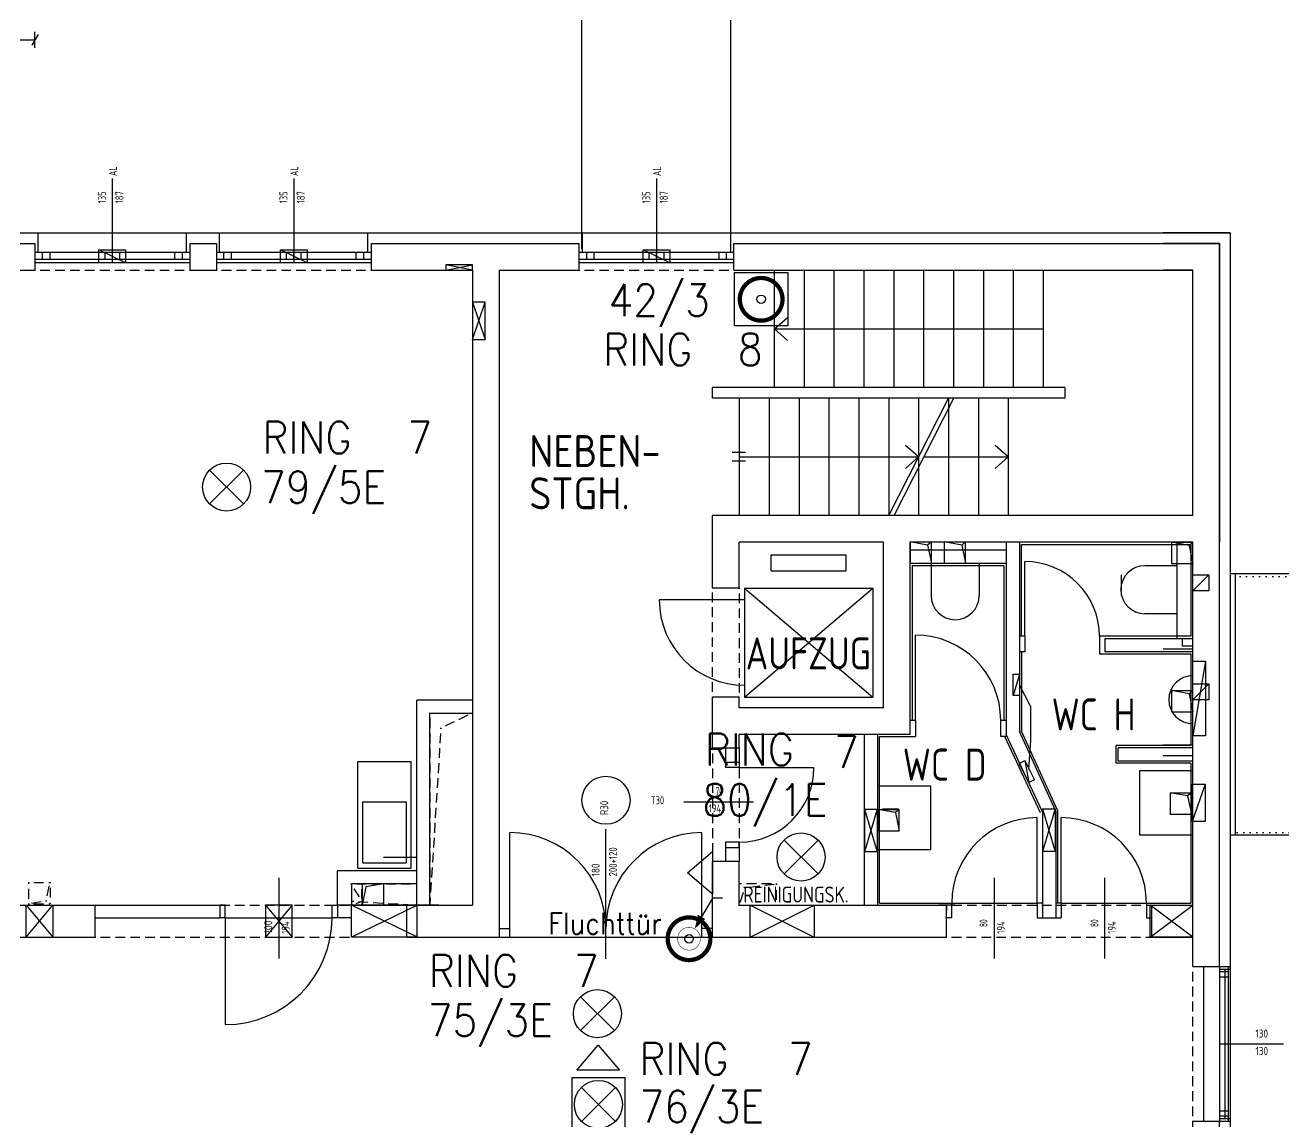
# Model space of a CAD drawing. Extents: x -85 to 7936, y -77 to 3090.
# Drawn here: x 3336 to 4515, y 677 to 1705 of the extents above; entities that cross this region are included whole.
import ezdxf
from ezdxf.enums import TextEntityAlignment as Align

# ---------------------------------------------------------------- set-up
doc = ezdxf.new("R2010")
doc.units = 0
doc.header["$LTSCALE"] = 120
for name, pattern in [('LIGHT', [1000.1, 1000, 0.1]), ('Y$0$ACHSE', [0.115, 0, -0.04, 0.075, 0]), ('Y$0$PUNKT_1MM', [0.05, 0, -0.05]), ('Z$0$PUNKT_1MM', [0.05, 0, -0.05])]:
    doc.linetypes.add(name, pattern=pattern)
doc.layers.get('0').update_dxf_attribs({"linetype": 'CONTINUOUS'})
for name, color, linetype in [('LI-21', 7, 'CONTINUOUS'), ('SECO-BRAND', 240, 'CONTINUOUS'), ('SECO-BRAND_LOOP', 81, 'CONTINUOUS')]:
    doc.layers.add(name, color=color, linetype=linetype)
doc.styles.add('ROMANS', font='romans.shx', dxfattribs={"width": 0.9})
doc.styles.add('SMALL', font='ISO.SHX', dxfattribs={"height": 12.5})

# ---------------------------------------------------------------- blocks, each defined once
blk = doc.blocks.new('DL45')
at = {"color": 7}
blk.add_circle((0, 0), 22.5, dxfattribs=at)
blk = doc.blocks.new('SecoS-anschluss steuerung')
blk.add_lwpolyline([(0.315, 0.379), (0.219, 0.379), (0.118, 0.205)])
blk.add_lwpolyline([(0.055, 0.095, 0, 0.08, 0), (0.118, 0.205, 0.1, 0.1, 0)], format="xyseb")
at = {"const_width": 0.4}
for points in [[(-0.02, 0, -1), (0.02, 0, 0.956007)], [(-0.02, 0, 1), (0.02, 0, -0.956007)]]:
    blk.add_lwpolyline(points, format="xyb", dxfattribs=at)
at = {"const_width": 0.00445}
blk.add_lwpolyline([(-0.107, 0, 1), (0.107, 0, 1)], format="xyb", close=True, dxfattribs=at)
blk.add_circle((0, 0), 0.04)
at = {"style": 'ROMANS', "width": 0.9, "flags": 1}
for tag, p in [('PRODUKT_1', (-0.344, -0.029)), ('PRODUKT_2', (-0.344, -0.479)), ('TECHNIK', (-0.344, -0.931)), ('SECOPOS', (-0.344, -1.393))]:
    blk.add_attdef(tag, text='', height=0.3, dxfattribs=at).set_placement(p, align=Align.RIGHT)
at = {"color": 81, "style": 'ROMANS', "width": 0.9}
for tag, p in [('MELDERNUMMER', (0.33, -0.013)), ('LINE_1', (0.33, -0.461)), ('LINE_2', (0.33, -0.913)), ('ZUSATZTEXT', (0.33, -1.358))]:
    blk.add_attdef(tag, p, '', height=0.3, dxfattribs=at)
at = {"layer": 'SECO-BRAND_LOOP', "color": 7, "style": 'ROMANS', "width": 0.8}
for tag, p, flags in [('RING', (0.33, 0.436), 9), ('RINGNUMMER', (1.294, 0.436), 1)]:
    blk.add_attdef(tag, p, '', height=0.3, dxfattribs=dict(at, flags=flags))
blk = doc.blocks.new('SecoS-dkm')
blk.add_lwpolyline([(-0.25, 0.25), (0.25, 0.25), (0.25, -0.25), (-0.25, -0.25)], close=True)
at = {"const_width": 0.4}
for points in [[(-0.02, 0, -1), (0.02, 0, 0.956007)], [(-0.02, 0, 1), (0.02, 0, -0.956007)]]:
    blk.add_lwpolyline(points, format="xyb", dxfattribs=at)
blk.add_circle((0, 0), 0.04)
at = {"style": 'ROMANS', "width": 0.9, "flags": 1}
for tag, p in [('PRODUKT_1', (-0.344, -0.147)), ('PRODUKT_2', (-0.344, -0.597)), ('TECHNIK', (-0.344, -1.049)), ('SECOPOS', (-0.344, -1.511))]:
    blk.add_attdef(tag, text='', height=0.3, dxfattribs=at).set_placement(p, align=Align.RIGHT)
at = {"color": 81, "style": 'ROMANS', "width": 0.9}
for tag, p in [('MELDERNUMMER', (0.33, -0.131)), ('LINE_1', (0.33, -0.579)), ('LINE_2', (0.33, -1.031)), ('ZUSATZTEXT', (0.33, -1.476))]:
    blk.add_attdef(tag, p, '', height=0.3, dxfattribs=at)
at = {"layer": 'SECO-BRAND_LOOP', "color": 7, "style": 'ROMANS', "width": 0.8, "flags": 8}
blk.add_attdef('RING', (0.33, 0.317), '', height=0.3, dxfattribs=at)
at = {"layer": 'SECO-BRAND_LOOP', "color": 7, "style": 'ROMANS', "width": 0.8}
blk.add_attdef('RINGNUMMER', (1.294, 0.317), '', height=0.3, dxfattribs=at)
blk = doc.blocks.new('SecoS-indikator o mg')
blk.add_lwpolyline([(0.2, 0), (-0.2, 0), (0, 0.234)], close=True)
at = {"color": 81, "style": 'ROMANS', "width": 0.9, "flags": 1}
blk.add_attdef('MELDERNUMMER', (0.219, 0.425), '', height=0.3, dxfattribs=at)
at = {"style": 'ROMANS', "width": 0.9, "flags": 1}
for tag, p in [('PRODUKT_1', (-0.267, -0.029)), ('PRODUKT_2', (-0.267, -0.479)), ('TECHNIK', (-0.267, -0.931)), ('SECOPOS', (-0.267, -1.393))]:
    blk.add_attdef(tag, text='', height=0.3, dxfattribs=at).set_placement(p, align=Align.RIGHT)
at = {"color": 81, "style": 'ROMANS', "width": 0.9}
for tag, p in [('LINE_1', (0.219, -0.023)), ('LINE_2', (0.219, -0.475)), ('ZUSATZTEXT', (0.219, -0.92))]:
    blk.add_attdef(tag, p, '', height=0.3, dxfattribs=at)
at = {"layer": 'SECO-BRAND_LOOP', "color": 7, "style": 'ROMANS', "width": 0.8}
for tag, p, flags in [('RING', (0.219, 0.874), 9), ('RINGNUMMER', (1.183, 0.874), 1)]:
    blk.add_attdef(tag, p, '', height=0.3, dxfattribs=dict(at, flags=flags))
blk = doc.blocks.new('SecoS-opt')
for p, q in [((0.159, 0.159), (-0.159, -0.159)), ((-0.159, 0.159), (0.159, -0.159))]:
    blk.add_line(p, q)
blk.add_circle((0, 0), 0.225)
at = {"style": 'ROMANS', "width": 0.9, "flags": 1}
for tag, p in [('PRODUKT_1', (-0.344, -0.147)), ('PRODUKT_2', (-0.344, -0.597)), ('TECHNIK', (-0.344, -1.049)), ('SECOPOS', (-0.344, -1.511))]:
    blk.add_attdef(tag, text='', height=0.3, dxfattribs=at).set_placement(p, align=Align.RIGHT)
at = {"color": 81, "style": 'ROMANS', "width": 0.9}
for tag, p in [('MELDERNUMMER', (0.33, -0.131)), ('LINE_1', (0.33, -0.989)), ('LINE_2', (0.33, -1.441)), ('ZUSATZTEXT', (0.33, -1.886))]:
    blk.add_attdef(tag, p, '', height=0.3, dxfattribs=at)
at = {"layer": 'SECO-BRAND_LOOP', "color": 7, "style": 'ROMANS', "width": 0.8, "flags": 8}
blk.add_attdef('RING', (0.33, -0.579), '', height=0.3, dxfattribs=at)
at = {"layer": 'SECO-BRAND_LOOP', "color": 7, "style": 'ROMANS', "width": 0.8}
blk.add_attdef('RINGNUMMER', (1.294, -0.579), '', height=0.3, dxfattribs=at)
blk = doc.blocks.new('SecoS-opt zwdi')
for p, q in [((0.159, 0.159), (-0.159, -0.159)), ((-0.159, 0.159), (0.159, -0.159))]:
    blk.add_line(p, q)
for points in [[(-0.201, 0.32), (-0.001, 0.555), (0.199, 0.32)], [(0.25, 0.25), (-0.25, 0.25), (-0.25, -0.25), (0.25, -0.25)]]:
    blk.add_lwpolyline(points, close=True)
blk.add_circle((0, 0), 0.225)
at = {"style": 'ROMANS', "width": 0.9, "flags": 1}
for tag, p in [('PRODUKT_1', (-0.344, -0.147)), ('PRODUKT_2', (-0.344, -0.597)), ('TECHNIK', (-0.344, -1.049)), ('SECOPOS', (-0.344, -1.511))]:
    blk.add_attdef(tag, text='', height=0.3, dxfattribs=at).set_placement(p, align=Align.RIGHT)
at = {"color": 81, "style": 'ROMANS', "width": 0.9}
for tag, p in [('MELDERNUMMER', (0.33, -0.131)), ('LINE_1', (0.33, -0.579)), ('LINE_2', (0.33, -1.031)), ('ZUSATZTEXT', (0.33, -1.476))]:
    blk.add_attdef(tag, p, '', height=0.3, dxfattribs=at)
at = {"layer": 'SECO-BRAND_LOOP', "color": 7, "style": 'ROMANS', "width": 0.8, "flags": 8}
blk.add_attdef('RING', (0.33, 0.317), '', height=0.3, dxfattribs=at)
at = {"layer": 'SECO-BRAND_LOOP', "color": 7, "style": 'ROMANS', "width": 0.8}
blk.add_attdef('RINGNUMMER', (1.294, 0.317), '', height=0.3, dxfattribs=at)

msp = doc.modelspace()

# ---------------------------------------------------------------- linework, layer by layer
at = {"color": 252, "linetype": 'Continuous'}
for p, q in [((3857.5, 1495), (3857.5, 3090)), ((3997, 1510), (3997, 2529.8)), ((3320, 1690.8), (3345, 1690.8)), ((3347.9, 1695.8), (3342.1, 1685.8)), ((3345, 1683.3), (3345, 1698.3)), ((3417.5, 1560.8), (3417.5, 1482)), ((3587.5, 1560.8), (3587.5, 1482)), ((3927.5, 1560.8), (3927.5, 1482)), ((947.5, 1510), (4465, 1510)), ((3348, 1492), (3348, 1510)), ((3487, 1492), (3487, 1510)), ((3518, 1492), (3518, 1510)), ((3657, 1492), (3657, 1510)), ((3858, 1492), (3858, 1510)), ((3997, 1492), (3997, 1510)), ((4465, 1510), (4402.3, 1510)), ((4465, 1510), (4465, 197)), ((4465, 1510), (4465, -10)), ((3320, 1500), (3345, 1500)), ((3345, 1500), (3345, 1475)), ((3490, 1500), (3490, 1475)), ((3490, 1500), (3515, 1500)), ((3515, 1500), (3515, 1475)), ((3660, 1500), (3855, 1500)), ((3660, 1500), (3660, 1475)), ((3855, 1475), (3855, 1500)), ((4000, 1500), (4455, 1500)), ((4000, 1475), (4000, 1500)), ((4455, 1500), (4402.3, 1500)), ((4455, 822.5), (4455, 1500)), ((4455, 1500), (4455, 1220)), ((4455, 822.5), (4455, 1500)), ((4455, 1500), (4455, 1220)), ((3345.2, 1492), (3490.2, 1492)), ((3352.2, 1485), (3352.2, 1492)), ((3359.2, 1485), (3359.2, 1492)), ((3430, 1482), (3405, 1494)), ((3405, 1482), (3405, 1494)), ((3405, 1494), (3430, 1494)), ((3405, 1494), (3430, 1494)), ((3410.7, 1485), (3410.7, 1492)), ((3417.7, 1485), (3417.7, 1492)), ((3424.7, 1485), (3424.7, 1492)), ((3430, 1494), (3430, 1482)), ((3430, 1494), (3430, 1482)), ((3476.2, 1485), (3476.2, 1492)), ((3483.2, 1485), (3483.2, 1492)), ((3515.1, 1492), (3660.1, 1492)), ((3522.1, 1485), (3522.1, 1492)), ((3529.1, 1485), (3529.1, 1492)), ((3600, 1482), (3575, 1494)), ((3575, 1482), (3575, 1494)), ((3575, 1494), (3600, 1494)), ((3575, 1494), (3600, 1494)), ((3580.6, 1485), (3580.6, 1492)), ((3587.6, 1485), (3587.6, 1492)), ((3594.6, 1485), (3594.6, 1492)), ((3600, 1494), (3600, 1482)), ((3600, 1494), (3600, 1482)), ((3646.1, 1485), (3646.1, 1492)), ((3653.1, 1485), (3653.1, 1492)), ((3855, 1492), (4000, 1492)), ((3862, 1485), (3862, 1492)), ((3869, 1485), (3869, 1492)), ((3940, 1482), (3915, 1494)), ((3915, 1482), (3915, 1494)), ((3915, 1494), (3940, 1494)), ((3915, 1494), (3940, 1494)), ((3920.5, 1485), (3920.5, 1492)), ((3927.5, 1485), (3927.5, 1492)), ((3934.5, 1485), (3934.5, 1492)), ((3940, 1494), (3940, 1482)), ((3940, 1494), (3940, 1482)), ((3986, 1485), (3986, 1492)), ((3993, 1485), (3993, 1492)), ((3320, 1475), (3345, 1475)), ((3490.2, 1485), (3345.2, 1485)), ((3490.2, 1482), (3345.2, 1482)), ((3430, 1482), (3405, 1482)), ((3490, 1475), (3515, 1475)), ((3660.1, 1485), (3515.1, 1485)), ((3660.1, 1482), (3515.1, 1482)), ((3600, 1482), (3575, 1482)), ((3660, 1475), (3755, 1475)), ((3755, 1475), (3730, 1480)), ((3730, 1475), (3755, 1480)), ((3755, 1480), (3730, 1480)), ((3730, 1480), (3730, 1475)), ((3730, 1475), (3755, 1475)), ((3755, 1475), (3755, 1480)), ((3755, 1475), (3755, 880)), ((3780, 1475), (3780, 850)), ((3780, 1475), (3855, 1475)), ((4000, 1485), (3855, 1485)), ((4000, 1482), (3855, 1482)), ((3940, 1482), (3915, 1482)), ((4000, 1475), (4430, 1475)), ((4038, 1365), (4038, 1475)), ((4066, 1365), (4066, 1475)), ((4094, 1365), (4094, 1475)), ((4122, 1365), (4122, 1475)), ((4150, 1365), (4150, 1475)), ((4178, 1365), (4178, 1475)), ((4206, 1365), (4206, 1475)), ((4234, 1365), (4234, 1475)), ((4262, 1365), (4262, 1475)), ((4290, 1365), (4290, 1475)), ((4430, 1475), (4402.3, 1475)), ((4430, 1245), (4430, 1475)), ((4430, 1245), (4430, 1475)), ((3755, 1410), (3767, 1445)), ((3755, 1445), (3767, 1410)), ((3767, 1445), (3755, 1445)), ((3755, 1445), (3755, 1410)), ((3767, 1410), (3767, 1445)), ((4038, 1420), (4050.3, 1430.8)), ((4038, 1420), (4290, 1420)), ((4038, 1420), (4050.3, 1409.2)), ((3755, 1410), (3767, 1410)), ((4310, 1365), (3980, 1365)), ((3980, 1355), (3980, 1365)), ((4310, 1365), (4310, 1355)), ((4310, 1355), (3980, 1355)), ((4005, 1355), (4005, 1245)), ((4033, 1355), (4033, 1245)), ((4061, 1355), (4061, 1245)), ((4089, 1355), (4089, 1245)), ((4117, 1355), (4117, 1245)), ((4145, 1355), (4145, 1245)), ((4145, 1245), (4201, 1355)), ((4150, 1245), (4206, 1355)), ((4173, 1355), (4173, 1245)), ((4201, 1355), (4201, 1245)), ((4229, 1355), (4229, 1245)), ((4257, 1355), (4257, 1245)), ((4173, 1300), (4160.7, 1310.8)), ((4257, 1300), (4244.7, 1310.8)), ((4010.7, 1304.1), (3998.2, 1304.1)), ((4005, 1300), (4173, 1300)), ((4173, 1300), (4160.7, 1289.2)), ((4178, 1300), (4257, 1300)), ((4257, 1300), (4244.7, 1289.2)), ((4010.7, 1295.9), (3998.2, 1295.9)), ((4430, 1245), (3980, 1245)), ((3980, 1177), (3980, 1245)), ((4430, 1245), (4402.3, 1245)), ((4140, 1220), (4005, 1220)), ((4005, 1177), (4005, 1220)), ((4140, 1065), (4140, 1220)), ((4165, 1220.3), (4165, 1200.3)), ((4181.4, 1217.4), (4165, 1220.3)), ((4165, 1220.3), (4185, 1220.3)), ((4165, 1040), (4165, 1220)), ((4430, 1220), (4165, 1220)), ((4185, 1220.3), (4181.4, 1217.4)), ((4185, 1220.3), (4181.4, 1217.4)), ((4181.4, 1217.4), (4185, 1200.3)), ((4185, 1200.3), (4185, 1220.3)), ((4185, 1200.3), (4185, 1220.3)), ((4197, 1220.3), (4197, 1200.3)), ((4213.4, 1217.4), (4197, 1220.3)), ((4197, 1220.3), (4217, 1220.3)), ((4217, 1220.3), (4213.4, 1217.4)), ((4217, 1220.3), (4213.4, 1217.4)), ((4213.4, 1217.4), (4217, 1200.3)), ((4217, 1200.3), (4217, 1220.3)), ((4217, 1200.3), (4217, 1220.3)), ((4255, 1220), (4255, 1040)), ((4267.5, 1220), (4267.5, 1042.6)), ((4269.5, 1218), (4428, 1218)), ((4269.5, 1132), (4269.5, 1218)), ((4430, 1220), (4402.3, 1220)), ((4426.4, 1217.1), (4410, 1220)), ((4410, 1220), (4430, 1220)), ((4410, 1220), (4410, 1200)), ((4415, 1220), (4415, 1130)), ((4430, 1220), (4426.4, 1217.1)), ((4430, 1220), (4426.4, 1217.1)), ((4426.4, 1217.1), (4430, 1200)), ((4428, 1218), (4428, 1132)), ((4430, 880), (4430, 1220)), ((4430, 880), (4430, 1220)), ((4430, 1200), (4430, 1220)), ((4430, 1200), (4430, 1220)), ((4034.8, 1208.1), (4105.2, 1208.1)), ((4034.8, 1193.2), (4034.8, 1208.1)), ((4105.2, 1193.2), (4105.2, 1208.1)), ((4255, 1212.5), (4165, 1212.5)), ((4034.8, 1193.2), (4105.2, 1193.2)), ((4165, 1200.3), (4185, 1200.3)), ((4255, 1200), (4165, 1200)), ((4253, 1198), (4167, 1198)), ((4167, 1198), (4167, 1053)), ((4184.8, 1200), (4184.8, 1170)), ((4207, 1200), (4192, 1200)), ((4197, 1200.3), (4217, 1200.3)), ((4229.8, 1200), (4229.8, 1170)), ((4253, 1198), (4253, 1053)), ((4272.5, 1132), (4272.5, 1202)), ((4415, 1198.1), (4385, 1198.1)), ((4410, 1200), (4430, 1200)), ((4363.3, 1174.6), (4363.3, 1189.6)), ((4430, 1174.6), (4445, 1189.6)), ((4430, 1174.6), (4430, 1189.6)), ((4430, 1189.6), (4445, 1189.6)), ((4445, 1189.6), (4445, 1174.6)), ((4445, 1189.6), (4445, 1174.6)), ((5045, 1190.5), (4465, 1190.5)), ((5045, 1190.5), (4465, 1190.5)), ((4470, 945.5), (4470, 1190.5)), ((4470, 945.5), (4470, 1190.5)), ((4005, 1177), (3980, 1177)), ((4010, 1177), (4130, 1177)), ((4010, 1177), (4130, 1075)), ((4010, 1075), (4130, 1177)), ((4010, 1177), (4010, 1075)), ((4130, 1177), (4130, 1075)), ((4445, 1174.6), (4430, 1174.6)), ((4445, 1174.6), (4430, 1174.6)), ((4010, 1166), (3930, 1166)), ((4415, 1153.1), (4385, 1153.1)), ((4170, 1053), (4170, 1133)), ((4272.5, 1132), (4267.5, 1132)), ((4272.5, 1132), (4272.5, 1117.5)), ((4428, 1132), (4342.5, 1132)), ((4342.5, 1132), (4342.5, 1115.5)), ((4347.5, 1130), (4430, 1130)), ((4347.5, 1130), (4347.5, 1117.5)), ((4402.3, 1130), (4430, 1130)), ((4420, 1130), (4430, 1130)), ((4420, 1130), (4420, 1123)), ((4420, 1123), (4430, 1123)), ((4272.5, 1117.5), (4267.5, 1117.5)), ((4269.5, 1117.5), (4269.5, 1043)), ((4342.5, 1115.5), (4428, 1115.5)), ((4430, 1117.5), (4347.5, 1117.5)), ((4430, 1120), (4402.3, 1120)), ((4428, 1115.5), (4428, 1029.5)), ((4430, 1038.6), (4430, 1108.6)), ((4442, 1108.6), (4430, 1038.6)), ((4430, 1038.6), (4430, 1108.6)), ((4430, 1108.6), (4442, 1108.6)), ((4430, 1108.6), (4442, 1108.6)), ((4442, 1108.6), (4442, 1038.6)), ((4261.5, 1076.3), (4261.5, 1096.3)), ((4261.5, 1096.3), (4267.5, 1096.3)), ((4267.5, 1096.3), (4261.5, 1076.3)), ((4261.5, 1096.3), (4267.5, 1096.3)), ((4261.5, 1076.3), (4261.5, 1096.3)), ((4267.5, 1096.3), (4267.5, 1076.3)), ((4277.9, 1066.3), (4267.5, 1086.3)), ((4430, 1072.3), (4445, 1087.3)), ((4430, 1087.3), (4445, 1087.3)), ((4430, 1072.3), (4430, 1087.3)), ((4445, 1087.3), (4445, 1072.3)), ((4445, 1087.3), (4445, 1072.3)), ((3980, 1027), (3980, 1075)), ((4005, 1075), (3980, 1075)), ((4005, 1065), (4005, 1075)), ((4010, 1075), (4130, 1075)), ((4267.5, 1076.3), (4261.5, 1076.3)), ((4410, 1081), (4430, 1081)), ((4426.5, 1078.1), (4410, 1081)), ((4410, 1081), (4410, 1061)), ((4430, 1081), (4426.5, 1078.1)), ((4430, 1081), (4426.5, 1078.1)), ((4426.5, 1078.1), (4430, 1061)), ((4430, 1061), (4430, 1081)), ((4430, 1061), (4430, 1081)), ((3703, 880), (3703, 1072)), ((3755, 1072), (3703, 1072)), ((4140, 1065), (4005, 1065)), ((4277.9, 1066.3), (4277.9, 1034.2)), ((4445, 1072.3), (4430, 1072.3)), ((4445, 1072.3), (4430, 1072.3)), ((3715, 880), (3715, 1060)), ((3715, 1060), (3755, 1060)), ((4170, 1053), (4164.8, 1053)), ((4170, 1053), (4170, 1038)), ((4249.9, 1053), (4249.9, 1038)), ((4255.2, 1053), (4249.9, 1053)), ((4410, 1061), (4430, 1061)), ((4165, 1040), (4005, 1040)), ((4005, 1027), (4005, 1040)), ((4122, 1040), (4122, 880)), ((4134.5, 1040), (4134.5, 880)), ((4136.5, 1038), (4170, 1038)), ((4136.5, 882), (4136.5, 1038)), ((4154.3, 1040), (4139.3, 1040)), ((4255, 1038), (4250, 1038)), ((4287.2, 966.6), (4253.7, 1038)), ((4289, 967.5), (4255, 1040)), ((4301.5, 968.2), (4267.5, 1042.6)), ((4303.3, 969), (4269.5, 1043)), ((4442, 1038.6), (4430, 1038.6)), ((4005, 1027), (3980, 1027)), ((4005, 1027), (3980, 1027)), ((3992, 1027), (3992, 1014)), ((4005, 1027), (4005, 1014)), ((4277.9, 1034.2), (4276, 1007.4)), ((4428, 1029.5), (4358, 1029.5)), ((4358, 1013), (4358, 1029.5)), ((4430, 1027.5), (4360, 1027.5)), ((4360, 1015), (4360, 1027.5)), ((4430, 1030), (4402.3, 1030)), ((3647.6, 1014.5), (3697.6, 1014.5)), ((3647.6, 914.5), (3647.6, 1014.5)), ((3697.6, 914.5), (3697.6, 1014.5)), ((4267.4, 1012.8), (4272.7, 1015.4)), ((4267.4, 1012.8), (4272.7, 1015.4)), ((4272.7, 1015.4), (4276.2, 994.9)), ((4272.7, 1015.4), (4281.6, 997.5)), ((4430, 1015), (4360, 1015)), ((4430, 1020), (4402.3, 1020)), ((3992, 1014), (4005, 1014)), ((3992, 1014), (3992, 1009)), ((4005, 1009), (3992, 1009)), ((4005, 1014), (4005, 1009)), ((4005, 1009), (4075, 1009)), ((4276.2, 994.9), (4267.4, 1012.8)), ((4276.2, 994.9), (4267.4, 1012.8)), ((4428, 1013), (4358, 1013)), ((4380, 1005.9), (4380, 945.9)), ((4430, 1005.9), (4380, 1005.9)), ((4428, 1013), (4428, 882)), ((4134.5, 991.9), (4184.5, 991.9)), ((4184.5, 931.9), (4184.5, 991.9)), ((4281.6, 997.5), (4276.2, 994.9)), ((4429.5, 958.5), (4429.5, 993.5)), ((4441.5, 993.5), (4429.5, 958.5)), ((4429.5, 958.5), (4429.5, 993.5)), ((4429.5, 993.5), (4441.5, 993.5)), ((4429.5, 993.5), (4441.5, 993.5)), ((4441.5, 993.5), (4441.5, 958.5)), ((4425.1, 982.4), (4408.7, 985.3)), ((4408.7, 985.3), (4428.7, 985.3)), ((4408.7, 985.3), (4408.7, 965.3)), ((4428.7, 985.3), (4425.1, 982.4)), ((4428.7, 985.3), (4425.1, 982.4)), ((4425.1, 982.4), (4428.7, 965.3)), ((4428.7, 965.3), (4428.7, 985.3)), ((4428.7, 965.3), (4428.7, 985.3)), ((3652.3, 976.9), (3692.7, 976.9)), ((3652.3, 919.7), (3652.3, 976.9)), ((3692.7, 976.9), (3692.7, 919.7)), ((3953.1, 976.7), (4018.2, 976.7)), ((4122.3, 969.8), (4122.3, 929.8)), ((4134.3, 969.8), (4122.3, 929.8)), ((4122.3, 969.8), (4134.3, 929.8)), ((4122.3, 969.8), (4134.3, 969.8)), ((4134.3, 969.8), (4134.3, 929.8)), ((4151.3, 966.8), (4134.9, 969.7)), ((4134.9, 969.7), (4154.9, 969.7)), ((4134.9, 969.7), (4134.9, 949.7)), ((4154.3, 969.8), (4139.3, 969.8)), ((4154.9, 969.7), (4151.3, 966.8)), ((4154.9, 969.7), (4151.3, 966.8)), ((4154.9, 949.7), (4154.9, 969.7)), ((4154.9, 949.7), (4154.9, 969.7)), ((4289, 967.5), (4289, 868)), ((4289.1, 970.3), (4289.1, 930.3)), ((4301.1, 970.3), (4289.1, 930.3)), ((4289.1, 970.3), (4301.1, 930.3)), ((4289.1, 970.3), (4301.1, 970.3)), ((4301.1, 970.3), (4301.1, 930.3)), ((4301.5, 968.2), (4301.5, 868)), ((4303.5, 882), (4303.5, 969)), ((4151.3, 966.8), (4154.9, 949.7)), ((4284.1, 882), (4284.1, 962)), ((4306.5, 882), (4306.5, 962)), ((4408.7, 965.3), (4428.7, 965.3)), ((4441.5, 958.5), (4429.5, 958.5)), ((3790, 850), (3790, 948)), ((3880, 829.8), (3880, 951.2)), ((3970, 850), (3970, 948)), ((4134.9, 949.7), (4154.9, 949.7)), ((4380, 945.9), (4430, 945.9)), ((5045, 945.5), (4465, 945.5)), ((5045, 945.5), (4465, 945.5)), ((4005, 939), (3992, 939)), ((3992, 939), (3992, 934)), ((3992, 934), (3992, 921)), ((3992, 934), (4005, 934)), ((4005, 934), (4005, 939)), ((4005, 934), (4005, 921)), ((4184.5, 931.9), (4134.5, 931.9)), ((3671.6, 924.8), (3703, 924.8)), ((3980, 850), (3980, 921)), ((4005, 921), (3980, 921)), ((4005, 880), (4005, 921)), ((4134.3, 929.8), (4122.3, 929.8)), ((4301.1, 930.3), (4289.1, 930.3)), ((3703, 912), (3628.4, 912)), ((3628.4, 880), (3628.4, 912)), ((3647.6, 914.5), (3697.6, 914.5)), ((3652.3, 919.7), (3692.7, 919.7)), ((3573.4, 905.5), (3573.4, 830.1)), ((3703, 900), (3641.5, 900)), ((3641.5, 900), (3641.5, 880)), ((3656.7, 900), (3641.7, 900)), ((3651.6, 900), (3651.6, 880)), ((3671.6, 900), (3651.6, 900)), ((3655.2, 897.1), (3651.6, 880)), ((3671.6, 900), (3655.2, 897.1)), ((3671.6, 900), (3671.6, 880)), ((4244.1, 830.1), (4244.1, 905.5)), ((4347.5, 830.1), (4347.5, 905.5)), ((3260.4, 880), (3401.5, 880)), ((3336.7, 850), (3336.7, 880)), ((3336.7, 880), (3361.7, 850)), ((3336.7, 850), (3361.7, 880)), ((3336.7, 880), (3361.7, 880)), ((3361.7, 880), (3361.7, 850)), ((3401.4, 880), (3518.4, 880)), ((3401.5, 850), (3401.5, 880)), ((3518.4, 880), (3518.4, 868)), ((3523.4, 880), (3518.4, 880)), ((3523.4, 868), (3523.4, 880)), ((3560.9, 880), (3560.9, 850)), ((3560.9, 880), (3585.9, 850)), ((3585.9, 880), (3560.9, 850)), ((3585.9, 880), (3560.9, 880)), ((3585.9, 850), (3585.9, 880)), ((3623.4, 868), (3623.4, 880)), ((3623.4, 880), (3628.4, 880)), ((3628.4, 880), (3628.4, 868)), ((3628.4, 880), (3628.4, 868)), ((3641.4, 880), (3628.4, 880)), ((3641.4, 880), (3628.4, 880)), ((3641.5, 880), (3693.5, 880)), ((3703.4, 850), (3641.5, 880)), ((3703.4, 880), (3641.5, 880)), ((3703.4, 880), (3641.5, 850)), ((3641.5, 850), (3641.5, 880)), ((3641.5, 850), (3641.5, 880)), ((3656.7, 880), (3641.7, 880)), ((3693.5, 850), (3693.5, 880)), ((3693.5, 880), (3755, 880)), ((3702.9, 880), (3702.9, 850)), ((3723.6, 880), (3703.6, 880)), ((4005, 880), (4199, 880)), ((4015.2, 850), (4015.2, 880)), ((4015.2, 880), (4075.2, 850)), ((4015.2, 850), (4075.2, 880)), ((4015.2, 880), (4075.2, 880)), ((4075.2, 880), (4075.2, 850)), ((4136.5, 882), (4204, 882)), ((4207, 880), (4192, 880)), ((4199, 880), (4199, 850)), ((4199.5, 875.1), (4199.5, 880)), ((4204, 882), (4204, 868)), ((4204, 882), (4284.1, 882)), ((4284.1, 882), (4284.1, 868)), ((4289.1, 882), (4284.1, 882)), ((4306.5, 882), (4301.5, 882)), ((4306.5, 882), (4386.5, 882)), ((4306.5, 882), (4306.5, 868)), ((4386.5, 882), (4386.5, 868)), ((4386.5, 882), (4428, 882)), ((4390, 850), (4390, 880)), ((4390, 850), (4430, 880)), ((4430, 850), (4390, 880)), ((4390, 880), (4430, 880)), ((4391.5, 850), (4391.5, 880)), ((4391.5, 880), (4430, 880)), ((4402.3, 880), (4430, 880)), ((4430, 850), (4430, 880)), ((3401.4, 868), (3518.4, 868)), ((3523.4, 868), (3518.4, 868)), ((3523.4, 868), (3623.4, 868)), ((3523.4, 868), (3523.4, 768)), ((3628.4, 868), (3623.4, 868)), ((3641.4, 868), (3628.4, 868)), ((3641.4, 868), (3628.4, 868)), ((4204, 868), (4199, 868)), ((4284.1, 868), (4289, 868)), ((4289, 868), (4301.5, 868)), ((4301.5, 868), (4306.5, 868)), ((4386.5, 868), (4391.5, 868)), ((3260.4, 850), (3401.5, 850)), ((3336.7, 850), (3361.7, 850)), ((3560.9, 850), (3585.9, 850)), ((3693.5, 850), (3641.5, 850)), ((3703.4, 850), (3641.5, 850)), ((3693.5, 850), (3780, 850)), ((3780, 858), (3790, 858)), ((3780, 850), (3980, 850)), ((3980, 858), (3970, 858)), ((3980, 850), (4199, 850)), ((4015.2, 850), (4075.2, 850)), ((4430, 850), (4390, 850)), ((4391.5, 850), (4430, 850)), ((4402.3, 850), (4430, 850)), ((4430, 822.5), (4430, 850)), ((4430, 822.5), (4430, 850)), ((4430, 822.5), (4455, 822.5)), ((4430, 822.5), (4455, 822.5)), ((4440, 822.5), (4440, 677.5)), ((4455, 822.5), (4455, 677.5)), ((4455, 822.5), (4455, 677.5)), ((4455, 822.5), (4455, 677.5)), ((4455, 822.5), (4465, 822.5)), ((4455, 820), (4465, 820)), ((4455, 817.7), (4463, 817.7)), ((4460, 820), (4460, 680)), ((4463, 822.5), (4463, 677.5)), ((4455, 812.7), (4463, 812.7)), ((4455, 750), (4465, 750)), ((4455, 750), (4515, 750)), ((4455, 687.3), (4463, 687.3)), ((4430, 650), (4430, 677.5)), ((4430, 677.5), (4455, 677.5)), ((4430, 677.5), (4455, 677.5)), ((4430, 650), (4430, 677.5)), ((4455, 682.5), (4463, 682.5)), ((4455, 680), (4465, 680)), ((4455, 197), (4455, 677.5)), ((4455, 0), (4455, 677.5)), ((4455, 677.5), (4465, 677.5))]:
    msp.add_line(p, q, dxfattribs=at)
at = {"color": 252, "linetype": 'Y$0$ACHSE'}
for p, q in [((3345, 1475), (3490, 1475)), ((3515, 1475), (3660, 1475)), ((3855, 1475), (4000, 1475)), ((3980, 1075), (3980, 1177)), ((4005, 1177), (4005, 1075)), ((3715, 1060), (3715, 880)), ((3715, 1060), (3755, 1060)), ((3755, 1060), (3725.4, 1045.8)), ((3755, 1060), (3755, 880)), ((3725.4, 1045.8), (3715, 880)), ((3980, 1027), (3980, 921)), ((4005, 1027), (4005, 921)), ((3339.2, 901.1), (3359.2, 901.1)), ((3339.2, 881.1), (3339.2, 901.1)), ((3355.6, 884), (3359.2, 901.1)), ((3359.2, 901.1), (3359.2, 881.1)), ((3359.2, 901.1), (3359.2, 881.1)), ((3641.4, 900), (3703, 900)), ((3651.6, 883.6), (3641.4, 900)), ((3641.7, 900), (3641.7, 880)), ((3651, 900), (3651, 880)), ((4040, 900), (4005, 900)), ((4040, 900), (4005, 900)), ((4005, 900), (4010.1, 896.4)), ((4005, 900), (4010.1, 896.4)), ((4005, 880), (4005, 900)), ((4010.1, 896.4), (4005, 880)), ((4010.1, 896.4), (4040, 900)), ((4040, 880), (4040, 900)), ((3355.6, 884), (3339.2, 881.1)), ((3339.2, 881.1), (3359.2, 881.1)), ((3359.2, 881.1), (3355.6, 884)), ((3359.2, 881.1), (3355.6, 884)), ((3401.4, 880), (3641.4, 880)), ((3703, 880), (3633, 880)), ((3641.4, 880), (3651.6, 883.6)), ((3703, 880), (3641.5, 880)), ((3643.2, 883.6), (3703, 880)), ((4005, 880), (4040, 880)), ((4199.5, 880), (4391.5, 880)), ((3401.5, 850), (3641.5, 850)), ((4199, 850), (4391.5, 850)), ((4430, 677.5), (4430, 822.5))]:
    msp.add_line(p, q, dxfattribs=at)
at = {"color": 252, "linetype": 'Z$0$PUNKT_1MM'}
for p, q in [((5053.8, 1188), (4465, 1188)), ((5045, 948), (4465, 948))]:
    msp.add_line(p, q, dxfattribs=at)
at = {"color": 252, "linetype": 'Y$0$PUNKT_1MM'}
for p, q in [((5053.8, 1188), (4465, 1188)), ((5045, 948), (4465, 948))]:
    msp.add_line(p, q, dxfattribs=at)
at = {"color": 252, "linetype": 'Continuous'}
for centre, radius, start, end in [((4272.5, 1132), 70, 0, 90), ((4385, 1175.6), 22.5, 90, 270), ((4207.3, 1170), 22.5, 180, 0), ((4010, 1166), 80, 180, 270), ((4170, 1053), 80, 0, 90), ((4430, 1072.5), 22.5, 90, 270), ((4005, 1009), 70, 270, 0), ((4284.1, 882), 80, 90, 180), ((4306.5, 882), 80, 0, 90), ((3790, 858), 90, 0, 90), ((3970, 858), 90, 90, 180), ((3523.4, 868), 100, 270, 0)]:
    msp.add_arc(centre, radius, start, end, dxfattribs=at)

# ---------------------------------------------------------------- block references
at = {"layer": 'LI-21', "linetype": 'LIGHT'}
msp.add_blockref('DL45', (3880.1, 978.3), dxfattribs=at)
at = {"layer": 'SECO-BRAND'}
ref = msp.add_blockref('SecoS-dkm', (4025.5, 1447.7, 140), dxfattribs=dict(at, xscale=100, yscale=100, zscale=100))
ref.add_attrib('MELDERNUMMER', '42/3', (3882.5, 1431.9, -13860), dxfattribs={"layer": '0', "color": 81, "height": 30, "style": 'ROMANS', "width": 0.9})
ref.add_attrib('RINGNUMMER', '8', (4003.7, 1385.8, -13860), dxfattribs={"layer": 'SECO-BRAND_LOOP', "color": 7, "height": 30, "style": 'ROMANS', "width": 0.9})
ref.add_attrib('RING', 'RING', (3877.6, 1385.8, -13860), dxfattribs={"layer": 'SECO-BRAND_LOOP', "color": 7, "height": 30, "style": 'ROMANS', "width": 0.9, "flags": 8})
ref = msp.add_blockref('SecoS-opt', (3524.6, 1271.8, 280), dxfattribs=dict(at, xscale=100, yscale=100, zscale=100))
ref.add_attrib('MELDERNUMMER', '79/5E', (3557.1, 1256.7, -27720), dxfattribs={"layer": '0', "color": 81, "height": 30, "style": 'ROMANS', "width": 0.9})
ref.add_attrib('RINGNUMMER', '7', (3694.2, 1303.1, -27720), dxfattribs={"layer": 'SECO-BRAND_LOOP', "color": 7, "height": 30, "style": 'ROMANS', "width": 0.9})
ref.add_attrib('RING', 'RING', (3558.2, 1303.1, -27720), dxfattribs={"layer": 'SECO-BRAND_LOOP', "color": 7, "height": 30, "style": 'ROMANS', "width": 0.9, "flags": 8})
ref = msp.add_blockref('SecoS-opt', (4062.9, 925.1, 280), dxfattribs=dict(at, xscale=100, yscale=100, zscale=100))
ref.add_attrib('MELDERNUMMER', '80/1E', (3970.5, 963.6, -27720), dxfattribs={"layer": '0', "color": 81, "height": 30, "style": 'ROMANS', "width": 0.9})
ref.add_attrib('RINGNUMMER', '7', (4093.9, 1008.6, -27720), dxfattribs={"layer": 'SECO-BRAND_LOOP', "color": 7, "height": 30, "style": 'ROMANS', "width": 0.9})
ref.add_attrib('RING', 'RING', (3972.7, 1010.7, -27720), dxfattribs={"layer": 'SECO-BRAND_LOOP', "color": 7, "height": 30, "style": 'ROMANS', "width": 0.9, "flags": 8})
at = {"layer": 'SECO-BRAND', "xscale": 100, "yscale": 100, "zscale": 100, "rotation": 90}
msp.add_blockref('SecoS-indikator o mg', (3979.9, 910.2, 220), dxfattribs=at)
at = {"layer": 'SECO-BRAND'}
ref = msp.add_blockref('SecoS-anschluss steuerung', (3957.9, 848.5), dxfattribs=dict(at, xscale=100, yscale=100, zscale=100))
ref.add_attrib('LINE_1', 'Fluchttür', (3825.9, 852.9), dxfattribs={"layer": '0', "color": 81, "height": 20, "style": 'ROMANS', "width": 0.9})
ref = msp.add_blockref('SecoS-opt', (3872.1, 778.3, 280), dxfattribs=dict(at, xscale=100, yscale=100, zscale=100))
ref.add_attrib('MELDERNUMMER', '75/3E', (3713.2, 757.2, -27720), dxfattribs={"layer": '0', "color": 81, "height": 30, "style": 'ROMANS', "width": 0.9})
ref.add_attrib('RINGNUMMER', '7', (3850.3, 803.5, -27720), dxfattribs={"layer": 'SECO-BRAND_LOOP', "color": 7, "height": 30, "style": 'ROMANS', "width": 0.9})
ref.add_attrib('RING', 'RING', (3714.3, 803.5, -27720), dxfattribs={"layer": 'SECO-BRAND_LOOP', "color": 7, "height": 30, "style": 'ROMANS', "width": 0.9, "flags": 8})
ref = msp.add_blockref('SecoS-opt zwdi', (3873, 693.3, 280), dxfattribs=dict(at, xscale=100, yscale=100, zscale=100))
ref.add_attrib('MELDERNUMMER', '76/3E', (3911.4, 676.2, -27720), dxfattribs={"layer": '0', "color": 81, "height": 30, "style": 'ROMANS', "width": 0.9})
ref.add_attrib('RINGNUMMER', '7', (4050.9, 721.1, -27720), dxfattribs={"layer": 'SECO-BRAND_LOOP', "color": 7, "height": 30, "style": 'ROMANS', "width": 0.9})
ref.add_attrib('RING', 'RING', (3911.5, 721.1, -27720), dxfattribs={"layer": 'SECO-BRAND_LOOP', "color": 7, "height": 30, "style": 'ROMANS', "width": 0.9, "flags": 8})

# ---------------------------------------------------------------- texts
at = {"color": 252, "style": 'SMALL'}
for s, width, p in [('AL', 0.842857, (3414.3, 1563.2)), ('AL', 0.842857, (3584.2, 1563.2)), ('AL', 0.842857, (3924.2, 1563.2)), ('135', 0.867857, (3404.1, 1537.6)), ('187', 0.867857, (3420.4, 1537.6)), ('135', 0.867857, (3574.1, 1537.6)), ('187', 0.867857, (3590.4, 1537.6)), ('135', 0.867857, (3914.1, 1537.6)), ('187', 0.867857, (3930.4, 1537.6)), ('R30', 0.897479, (3874.7, 964.4)), ('200+120', 0.880309, (3882.9, 906.9)), ('180', 0.925715, (3866.6, 906.9)), ('100', 0.991837, (3559.9, 853.2)), ('194', 0.867857, (3576.2, 853.2)), ('  80', 0.596273, (4230.1, 853.2)), ('194', 0.867857, (4246.4, 853.2)), ('  80', 0.596273, (4334.1, 853.2)), ('194', 0.867857, (4350.4, 853.2))]:
    msp.add_text(s, height=7.5, rotation=90, dxfattribs=dict(at, width=width)).set_placement(p, align=Align.TOP_LEFT)
for s, height, width, p in [('NEBEN-', 30, 0.974026, (3808.2, 1320.5)), ('STGH.', 30, 0.974026, (3808.2, 1280.9)), ('AUFZUG', 30, 0.874286, (4011, 1130.9)), ('WC H', 30, 0.874286, (4297.7, 1073.7)), ('WC D', 30, 0.874286, (4158.2, 1026.7)), ('T30', 7.5, 0.826891, (3922.1, 982)), ('  70', 7.5, 0.596273, (3976.4, 990.7)), ('194', 7.5, 0.867857, (3976.4, 974.4)), ('REINIGUNGSK.', 15, 0.874286, (4008.7, 897.4)), ('130', 7.5, 0.925715, (4488.7, 763.4)), ('130', 7.5, 0.925715, (4488.7, 747.1))]:
    msp.add_text(s, height=height, dxfattribs=dict(at, width=width)).set_placement(p, align=Align.TOP_LEFT)

doc.saveas('drawing.dxf')
